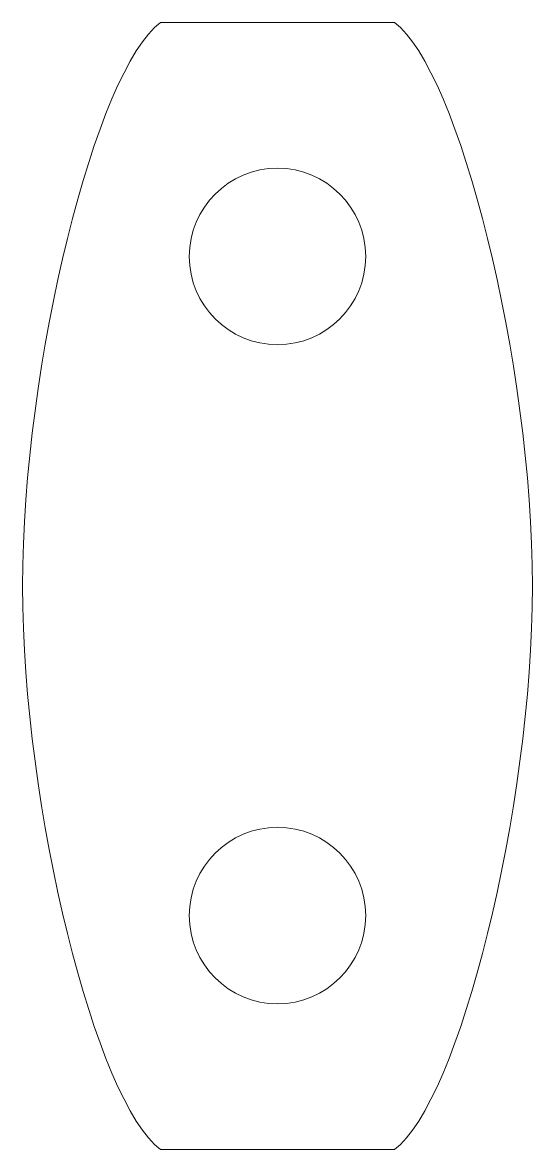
# Model space of a CAD drawing. Header units: millimetres. Extents: x -19.4 to 4.6, y -30.2 to 22.8.
import ezdxf

# ---------------------------------------------------------------- set-up
doc = ezdxf.new("R2010")
doc.units = ezdxf.units.MM
doc.header["$MEASUREMENT"] = 0
doc.layers.add('layer 1', color=7, linetype='Continuous')

msp = doc.modelspace()

# ---------------------------------------------------------------- linework, layer by layer
at = {"layer": 'layer 1', "color": 250, "lineweight": 20}
for points, knots in [([(-1.88, 22.8329), (1.1473, 20.6552), (4.62, 6.7756), (4.62, -3.6671), (4.62, -3.6671), (4.62, -14.1098), (1.1473, -27.9894), (-1.88, -30.1671), (-1.88, -30.1671), (-1.88, -30.1671), (-12.88, -30.1671), (-12.88, -30.1671), (-12.88, -30.1671), (-15.9073, -27.9894), (-19.38, -14.1098), (-19.38, -3.6671), (-19.38, -3.6671), (-19.38, 6.7756), (-15.9073, 20.6552), (-12.88, 22.8329), (-12.88, 22.8329), (-12.88, 22.8329), (-1.88, 22.8329), (-1.88, 22.8329)], [0, 0, 0, 0, 0.1428571, 0.1428571, 0.1428571, 0.1428571, 0.2857143, 0.2857143, 0.2857143, 0.2857143, 0.4285714, 0.4285714, 0.4285714, 0.4285714, 0.5714286, 0.5714286, 0.5714286, 0.5714286, 0.7142857, 0.7142857, 0.7142857, 0.7142857, 1, 1, 1, 1]), ([(-7.38, 15.9829), (-5.0881, 15.9829), (-3.23, 14.1248), (-3.23, 11.8329), (-3.23, 11.8329), (-3.23, 9.541), (-5.0881, 7.6829), (-7.38, 7.6829), (-7.38, 7.6829), (-9.6719, 7.6829), (-11.53, 9.541), (-11.53, 11.8329), (-11.53, 11.8329), (-11.53, 14.1248), (-9.6719, 15.9829), (-7.38, 15.9829)], [0, 0, 0, 0, 0.2, 0.2, 0.2, 0.2, 0.4, 0.4, 0.4, 0.4, 0.6, 0.6, 0.6, 0.6, 1, 1, 1, 1]), ([(-7.38, -15.0171), (-5.088, -15.0171), (-3.23, -16.8751), (-3.23, -19.1671), (-3.23, -19.1671), (-3.23, -21.4591), (-5.088, -23.3171), (-7.38, -23.3171), (-7.38, -23.3171), (-9.672, -23.3171), (-11.53, -21.4591), (-11.53, -19.1671), (-11.53, -19.1671), (-11.53, -16.8751), (-9.672, -15.0171), (-7.38, -15.0171)], [0, 0, 0, 0, 0.2, 0.2, 0.2, 0.2, 0.4, 0.4, 0.4, 0.4, 0.6, 0.6, 0.6, 0.6, 1, 1, 1, 1])]:
    msp.add_open_spline(points, degree=3, knots=knots, dxfattribs=at)

doc.saveas('drawing.dxf')
